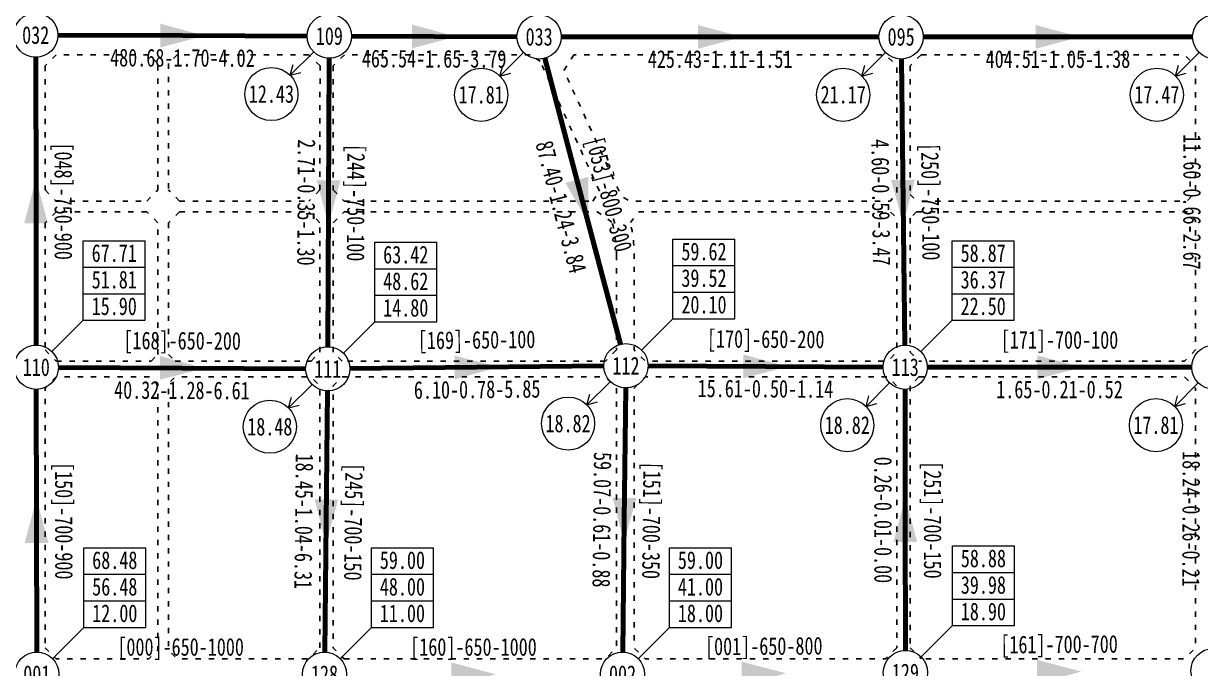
# Model space of a CAD drawing. Header units: millimetres. Extents: x 19715 to 35549, y 3563 to 14826.
# Drawn here: x 21746 to 24403, y 9721 to 11178 of the extents above; entities that cross this region are included whole.
import ezdxf
from ezdxf.enums import TextEntityAlignment as Align

# ---------------------------------------------------------------- set-up
doc = ezdxf.new("R2010")
doc.units = ezdxf.units.MM
doc.linetypes.add('ACAD_ISO03W100', pattern=[30, 12, -18])
doc.layers.get('0').update_dxf_attribs({"linetype": 'ACAD_ISO03W100'})
for name, color, linetype, lineweight in [('上管段标注', 93, 'Continuous', 13), ('下管段标注', 93, 'Continuous', 13), ('管段', 4, 'Continuous', 70), ('节点', 30, 'Continuous', 13), ('节点压力', 6, 'Continuous', 13), ('节点流量', 40, 'Continuous', 13)]:
    doc.layers.add(name, color=color, linetype=linetype, lineweight=lineweight)
doc.styles.add('管段仿宋', font='simfang.ttf', dxfattribs={"width": 0.75})
doc.styles.add('节点仿宋', font='simfang.ttf', dxfattribs={"width": 0.75})

msp = doc.modelspace()

# ---------------------------------------------------------------- linework, layer by layer
for p, q in [((21819.5, 11107.2), (21794.5, 11082.2)), ((22028.8, 11107.2), (21819.5, 11107.2)), ((22048.8, 11087.2), (22028.8, 11107.2)), ((22048.8, 10801.7), (22048.8, 11087.2)), ((22092.8, 11107.2), (22072.8, 11087.2)), ((22072.8, 11087.2), (22072.8, 10801.7)), ((22390.1, 11107.2), (22092.8, 11107.2)), ((22415.1, 11082.1), (22390.1, 11107.2)), ((23772.4, 11107.2), (23747.4, 11082.2)), ((21794.5, 11082.2), (21794.5, 10801.7)), ((22415, 10801.7), (22415.1, 11082.1)), ((23747.4, 11082.2), (23747.4, 10791.7)), ((21794.5, 10801.7), (21819.5, 10776.7)), ((22023.8, 10776.7), (22048.8, 10801.7)), ((22097.8, 10776.7), (22072.8, 10801.7)), ((22415, 10801.7), (22390, 10776.7)), ((23747.4, 10791.7), (23762.4, 10776.7)), ((21819.5, 10776.7), (22023.8, 10776.7)), ((22097.8, 10776.7), (22390, 10776.7)), ((21819.5, 10752.7), (21794.5, 10727.7)), ((22023.8, 10752.7), (21819.5, 10752.7)), ((22048.8, 10727.7), (22023.8, 10752.7)), ((22097.8, 10752.7), (22072.8, 10727.7)), ((22097.8, 10752.7), (22390, 10752.7)), ((22415, 10727.7), (22390, 10752.7)), ((23762.4, 10752.7), (23747.4, 10737.7)), ((23747.4, 10737.7), (23747.4, 10435.2)), ((21794.5, 10727.7), (21794.5, 10440.2)), ((22048.8, 10430.2), (22048.8, 10727.7)), ((22072.8, 10727.7), (22072.8, 10430.2)), ((22414.8, 10435.1), (22415, 10727.7)), ((21794.5, 10440.2), (21819.5, 10415.2)), ((22033.8, 10415.2), (22048.8, 10430.2)), ((22072.8, 10430.2), (22087.8, 10415.2)), ((22394.8, 10415.2), (22414.8, 10435.1)), ((23747.4, 10435.2), (23767.4, 10415.2)), ((21819.5, 10415.2), (22033.8, 10415.2)), ((22087.8, 10415.2), (22394.8, 10415.2)), ((23767.4, 10379.2), (23747.4, 10359.2)), ((23747.4, 10359.2), (23747.4, 9767.2)), ((23747.4, 9767.2), (23772.4, 9742.2))]:
    msp.add_line(p, q)
for points in [[(23046.2, 10799.4), (22912.2, 11092.5), (22889.5, 11107.2), (22470.1, 11107.2), (22445.1, 11082.2), (22445, 10801.7), (22470, 10776.7), (23031.5, 10776.7)], [(23031.5, 10776.7), (23046.2, 10799.4)], [(23074.4, 10728.9), (23041.7, 10752.7)]]:
    msp.add_lwpolyline(points)
at = {"flags": 128}
for points in [[(22988.4, 11107.2), (22965.7, 11071.8), (23095.2, 10788.3), (23113.4, 10776.7), (23702.4, 10776.7), (23717.4, 10791.7), (23717.4, 11082.2), (23692.4, 11107.2)], [(21794.5, 9767.2), (21819.5, 9742.2), (22028.8, 9742.2), (22048.8, 9762.2), (22048.8, 10364.2), (22033.8, 10379.2), (21819.5, 10379.2), (21794.5, 10354.2)], [(22414.5, 9767.2), (22414.8, 10359.1), (22394.8, 10379.2), (22087.8, 10379.2), (22072.8, 10364.2), (22072.8, 9762.2), (22092.8, 9742.2), (22389.5, 9742.2)], [(22469.5, 9742.2), (23059.4, 9742.2), (23084.4, 9767.2), (23084.4, 10354.2), (23059.4, 10379.2), (22464.8, 10379.2), (22444.8, 10359.2), (22444.5, 9767.2)], [(23717.4, 9767.2), (23692.4, 9742.2), (23149.4, 9742.2), (23124.4, 9767.2), (23124.4, 10354.2), (23149.4, 10379.2), (23697.4, 10379.2), (23717.4, 10359.2)]]:
    msp.add_lwpolyline(points, close=True, dxfattribs=at)
for points in [[(23772.4, 11107.2), (24367.4, 11107.2), (24392.4, 11082.2), (24392.4, 10796.7), (24372.4, 10776.7), (23762.4, 10776.7)], [(23762.4, 10752.7), (24372.4, 10752.7), (24392.4, 10732.7), (24392.4, 10440.2), (24367.4, 10415.2), (23767.4, 10415.2)], [(23767.4, 10379.2), (24367.4, 10379.2), (24392.4, 10354.2), (24392.4, 9767.2), (24367.4, 9742.2), (23772.4, 9742.2)]]:
    msp.add_lwpolyline(points, dxfattribs=at)
msp.add_lwpolyline([(23074.4, 10728.9, -0.067007), (23084.4, 10654.8), (23084.4, 10440.2), (23059.4, 10415.2), (22464.8, 10415.2), (22444.8, 10435.2), (22445, 10727.7), (22470, 10752.7), (23041.7, 10752.7)], format="xyb")
msp.add_lwpolyline([(23115.9, 10728.1), (23135.3, 10752.7), (23702.4, 10752.7), (23717.4, 10737.7), (23717.4, 10435.2), (23697.4, 10415.2), (23149.4, 10415.2), (23124.4, 10440.2), (23124.4, 10654.8, 0.057808), (23115.9, 10728.1)], format="xyb", dxfattribs=at)
at = {"layer": '管段'}
for points in [[(21823.1, 11151.4), (22104.6, 11150.4), (22386.2, 11149.4)], [(22486.2, 11149.1), (22673.1, 11148.4), (22859.9, 11147.8)], [(22959.9, 11147.6), (23318.6, 11147.6), (23677.3, 11147.6)], [(23777.3, 11147.6), (24081.4, 11147.6), (24385.5, 11147.6)], [(21773.2, 11101.6), (21773.8, 10776.4), (21774.3, 10451.2)], [(22436, 11099.3), (22434.4, 10773.5), (22432.9, 10447.6)], [(22922.7, 11099.3), (23008, 10776.2), (23093.3, 10453)], [(23727.9, 11097.6), (23731.9, 10774.4), (23735.9, 10451.2)], [(21824.4, 10400.9), (22103.5, 10399.4), (22382.7, 10397.9)], [(22482.7, 10398.2), (22769.3, 10401.2), (23056, 10404.2)], [(23156, 10404.4), (23421.3, 10402.9), (23686.5, 10401.4)], [(23786.5, 10401.2), (24085, 10401.2), (24383.5, 10401.2)], [(21774.5, 10351.2), (21775, 10054.3), (21775.6, 9757.4)], [(22432.1, 10347.6), (22428.9, 10052.5), (22425.7, 9757.3)], [(23105.5, 10354.7), (23102.1, 10056), (23098.7, 9757.3)], [(23736.6, 10351.2), (23736.8, 10056.2), (23737, 9761.3)]]:
    msp.add_lwpolyline(points, dxfattribs=at)
for points in [[(22154.6, 11150.3), (22054.6, 11123.8), (22054.7, 11177.4)], [(22723.1, 11148.3), (22623, 11121.8), (22623.2, 11175.4)], [(23368.6, 11147.6), (23268.6, 11120.8), (23268.6, 11174.4)], [(24131.4, 11147.6), (24031.4, 11120.8), (24031.4, 11174.4)], [(21773.7, 10826.4), (21800.6, 10726.4), (21747.1, 10726.3)], [(22434.2, 10723.5), (22407.9, 10823.6), (22461.5, 10823.3)], [(23020.7, 10727.8), (22969.3, 10817.7), (23021.1, 10831.3)], [(23732.5, 10724.4), (23704.5, 10824.1), (23758.1, 10824.7)], [(22153.5, 10399.1), (22053.4, 10372.9), (22053.7, 10426.5)], [(22819.3, 10401.7), (22719.6, 10373.9), (22719.1, 10427.4)], [(23471.3, 10402.6), (23371.1, 10376.4), (23371.4, 10430)], [(24135, 10401.2), (24035, 10374.4), (24035, 10428)], [(21774.9, 10104.3), (21801.9, 10004.3), (21748.3, 10004.2)], [(22428.4, 10002.5), (22402.7, 10102.8), (22456.2, 10102.2)], [(23101.5, 10006), (23075.9, 10106.3), (23129.5, 10105.7)], [(23736.7, 10106.2), (23763.6, 10006.2), (23710, 10006.2)], [(22811.7, 9707.4), (22711.7, 9680.6), (22711.7, 9734.1)], [(23467.6, 9709.6), (23367.8, 9682.2), (23367.4, 9735.8)], [(24134.4, 9713.7), (24034.5, 9686.3), (24034.2, 9739.9)]]:
    msp.add_solid(points, dxfattribs=at)
at = {"layer": '节点'}
for centre in [(21773.1, 11151.6), (22436.2, 11149.3), (22909.9, 11147.6), (23727.3, 11147.6), (24435.5, 11147.6), (21774.4, 10401.2), (22432.7, 10397.6), (23106, 10404.7), (23736.5, 10401.2), (24433.5, 10401.2), (21775.6, 9707.4), (22425.2, 9707.4), (23098.2, 9707.4), (23737, 9711.3), (24431.7, 9715.6)]:
    msp.add_circle(centre, 50, dxfattribs=at)
at = {"layer": '节点压力'}
for p, q in [((21880.5, 10687.2), (22020.5, 10687.2)), ((21880.5, 10507.2), (21880.5, 10687.2)), ((22020.5, 10507.2), (22020.5, 10687.2)), ((22538.7, 10683.7), (22678.7, 10683.7)), ((22538.7, 10503.7), (22538.7, 10683.7)), ((22678.7, 10503.7), (22678.7, 10683.7)), ((23212.1, 10690.8), (23352.1, 10690.8)), ((23212.1, 10510.8), (23212.1, 10690.8)), ((23352.1, 10510.8), (23352.1, 10690.8)), ((23842.6, 10687.2), (23982.6, 10687.2)), ((23842.6, 10507.2), (23842.6, 10687.2)), ((23982.6, 10507.2), (23982.6, 10687.2)), ((23212.1, 10630.8), (23352.1, 10630.8)), ((21880.5, 10627.2), (22020.5, 10627.2)), ((22538.7, 10623.7), (22678.7, 10623.7)), ((23842.6, 10627.2), (23982.6, 10627.2)), ((21880.5, 10567.2), (22020.5, 10567.2)), ((22538.7, 10563.7), (22678.7, 10563.7)), ((23212.1, 10570.8), (23352.1, 10570.8)), ((23842.6, 10567.2), (23982.6, 10567.2)), ((21809.8, 10436.5), (21880.5, 10507.2)), ((21880.5, 10507.2), (22020.5, 10507.2)), ((22468, 10433), (22538.7, 10503.7)), ((22538.7, 10503.7), (22678.7, 10503.7)), ((23141.4, 10440), (23212.1, 10510.8)), ((23212.1, 10510.8), (23352.1, 10510.8)), ((23771.9, 10436.5), (23842.6, 10507.2)), ((23842.6, 10507.2), (23982.6, 10507.2)), ((21881.7, 9993.4), (22021.7, 9993.4)), ((21881.7, 9813.4), (21881.7, 9993.4)), ((22021.7, 9813.4), (22021.7, 9993.4)), ((22531.2, 9993.4), (22671.2, 9993.4)), ((22531.2, 9813.4), (22531.2, 9993.4)), ((22671.2, 9813.4), (22671.2, 9993.4)), ((23204.2, 9993.4), (23344.2, 9993.4)), ((23204.2, 9813.4), (23204.2, 9993.4)), ((23344.2, 9813.4), (23344.2, 9993.4)), ((23843.1, 9997.4), (23983.1, 9997.4)), ((23843.1, 9817.4), (23843.1, 9997.4)), ((23983.1, 9817.4), (23983.1, 9997.4)), ((21881.7, 9933.4), (22021.7, 9933.4)), ((22531.2, 9933.4), (22671.2, 9933.4)), ((23204.2, 9933.4), (23344.2, 9933.4)), ((23843.1, 9937.4), (23983.1, 9937.4)), ((21881.7, 9873.4), (22021.7, 9873.4)), ((22531.2, 9873.4), (22671.2, 9873.4)), ((23204.2, 9873.4), (23344.2, 9873.4)), ((23843.1, 9877.4), (23983.1, 9877.4)), ((21811, 9742.7), (21881.7, 9813.4)), ((21881.7, 9813.4), (22021.7, 9813.4)), ((22460.5, 9742.7), (22531.2, 9813.4)), ((22531.2, 9813.4), (22671.2, 9813.4)), ((23133.5, 9742.7), (23204.2, 9813.4)), ((23204.2, 9813.4), (23344.2, 9813.4)), ((23772.4, 9746.7), (23843.1, 9817.4)), ((23843.1, 9817.4), (23983.1, 9817.4))]:
    msp.add_line(p, q, dxfattribs=at)
at = {"layer": '节点流量'}
for p, q in [((22347.8, 11060.9), (22400.8, 11113.9)), ((22821.5, 11059.2), (22874.6, 11112.3)), ((23638.9, 11059.2), (23692, 11112.3)), ((24347.2, 11059.2), (24400.2, 11112.3)), ((22347.8, 11060.9), (22354.3, 11085)), ((22821.5, 11059.2), (22828, 11083.4)), ((23638.9, 11059.2), (23645.4, 11083.4)), ((24347.2, 11059.2), (24353.6, 11083.4)), ((22347.8, 11060.9), (22372, 11067.4)), ((22821.5, 11059.2), (22845.7, 11065.7)), ((23638.9, 11059.2), (23663.1, 11065.7)), ((24347.2, 11059.2), (24371.3, 11065.7)), ((23017.6, 10316.3), (23070.7, 10369.3)), ((23648.1, 10312.8), (23701.2, 10365.8)), ((24345.2, 10312.8), (24398.2, 10365.8)), ((22344.3, 10309.3), (22397.3, 10362.3)), ((23017.6, 10316.3), (23024.1, 10340.4)), ((22344.3, 10309.3), (22350.7, 10333.4)), ((22344.3, 10309.3), (22368.4, 10315.7)), ((23017.6, 10316.3), (23041.8, 10322.8)), ((23648.1, 10312.8), (23654.6, 10336.9)), ((23648.1, 10312.8), (23672.3, 10319.2)), ((24345.2, 10312.8), (24351.6, 10336.9)), ((24345.2, 10312.8), (24369.3, 10319.3))]:
    msp.add_line(p, q, dxfattribs=at)
for centre in [(22305.4, 11018.5), (22779.1, 11016.8), (23596.5, 11016.8), (24304.7, 11016.8), (22301.8, 10266.8), (22975.2, 10273.9), (23605.7, 10270.3), (24302.7, 10270.4)]:
    msp.add_circle(centre, 60, dxfattribs=at)

# ---------------------------------------------------------------- texts
at = {"layer": '上管段标注', "style": '管段仿宋', "width": 0.75}
for s, rotation, p in [('[048]-750-900', 270.1009, (21803.8, 10776.4)), ('[244]-750-100', 269.7304, (22464.4, 10773.3)), ('[053]-800-300', 284.7857, (23037, 10783.8)), ('[250]-750-100', 270.7057, (23761.9, 10774.8)), ('[168]-650-200', 359.6948, (22103.7, 10429.4)), ('[169]-650-100', 0.5994, (22769, 10431.2)), ('[170]-650-200', 359.6792, (23421.4, 10432.9)), ('[171]-700-100', 0.0013, (24085, 10431.2)), ('[150]-700-900', 270.1009, (21805, 10054.3)), ('[151]-700-350', 269.3555, (23132.1, 10055.7)), ('[251]-700-150', 270.0423, (23766.8, 10056.2)), ('[245]-700-150', 269.3791, (22458.9, 10052.2)), ('[001]-650-800', 0.3538, (23417.4, 9739.3)), ('[161]-700-700', 0.3538, (24084.2, 9743.4))]:
    msp.add_text(s, height=40, rotation=rotation, dxfattribs=at).set_placement(p, align=Align.BOTTOM_CENTER)
for s, p in [('[000]-650-1000', (22100.4, 9737.4)), ('[160]-650-1000', (22761.7, 9737.4))]:
    msp.add_text(s, height=40, dxfattribs=at).set_placement(p, align=Align.BOTTOM_CENTER)
at = {"layer": '下管段标注', "style": '管段仿宋', "width": 0.75}
for s, rotation, p in [('480.68-1.70-4.02', 359.8004, (22104.5, 11120.4)), ('465.54-1.65-3.79', 359.8004, (22673, 11118.4)), ('11.60-0.66-2.67', 269.8467, (24404.5, 10774.5)), ('2.71-0.35-1.30', 269.7304, (22404.4, 10773.6)), ('87.40-1.24-3.84', 284.7857, (22979, 10768.5)), ('4.60-0.59-3.47', 270.7057, (23701.9, 10774)), ('40.32-1.28-6.61', 359.6948, (22103.4, 10369.4)), ('6.10-0.78-5.85', 0.5994, (22769.7, 10371.2)), ('15.61-0.50-1.14', 359.6792, (23421.1, 10372.9)), ('1.65-0.21-0.52', 0.0013, (24085, 10371.2)), ('59.07-0.61-0.88', 269.3555, (23072.1, 10056.4)), ('18.24-0.26-0.21', 269.8467, (24402.6, 10058.5)), ('18.45-1.04-6.31', 269.3791, (22398.9, 10052.8)), ('0.26-0.01-0.00', 270.0423, (23706.8, 10056.2))]:
    msp.add_text(s, height=40, rotation=rotation, dxfattribs=at).set_placement(p, align=Align.TOP_CENTER)
for s, p in [('425.43-1.11-1.51', (23318.6, 11117.6)), ('404.51-1.05-1.38', (24081.4, 11117.6))]:
    msp.add_text(s, height=40, dxfattribs=at).set_placement(p, align=Align.TOP_CENTER)
at = {"layer": '节点', "style": '节点仿宋', "width": 0.75}
for s, p in [('032', (21773.1, 11151.6)), ('109', (22436.2, 11149.3)), ('033', (22909.9, 11147.6)), ('095', (23727.3, 11147.6)), ('110', (21774.4, 10401.2)), ('112', (23106, 10404.7)), ('113', (23736.5, 10401.2)), ('111', (22432.7, 10397.6)), ('001', (21775.6, 9707.4)), ('128', (22425.2, 9707.4)), ('002', (23098.2, 9707.4)), ('129', (23737, 9711.3))]:
    msp.add_text(s, height=40, dxfattribs=at).set_placement(p, align=Align.MIDDLE)
at = {"layer": '节点压力', "style": '节点仿宋', "width": 0.75}
for s, p in [('67.71', (21950.5, 10627.2)), ('63.42', (22608.7, 10623.7)), ('59.62', (23282.1, 10630.8)), ('58.87', (23912.6, 10627.2)), ('51.81', (21950.5, 10567.2)), ('48.62', (22608.7, 10563.7)), ('39.52', (23282.1, 10570.8)), ('36.37', (23912.6, 10567.2)), ('15.90', (21950.5, 10507.2)), ('14.80', (22608.7, 10503.7)), ('20.10', (23282.1, 10510.8)), ('22.50', (23912.6, 10507.2)), ('68.48', (21951.7, 9933.4)), ('59.00', (22601.2, 9933.4)), ('59.00', (23274.2, 9933.4)), ('58.88', (23913.1, 9937.4)), ('56.48', (21951.7, 9873.4)), ('48.00', (22601.2, 9873.4)), ('41.00', (23274.2, 9873.4)), ('39.98', (23913.1, 9877.4)), ('12.00', (21951.7, 9813.4)), ('11.00', (22601.2, 9813.4)), ('18.00', (23274.2, 9813.4)), ('18.90', (23913.1, 9817.4))]:
    msp.add_text(s, height=40, dxfattribs=at).set_placement(p, align=Align.BOTTOM_CENTER)
at = {"layer": '节点流量', "style": '节点仿宋', "width": 0.75}
for s, p in [('12.43', (22305.4, 11018.5)), ('17.81', (22779.1, 11016.8)), ('21.17', (23596.5, 11016.8)), ('17.47', (24304.7, 11016.8)), ('18.48', (22301.8, 10266.8)), ('18.82', (22975.2, 10273.9)), ('18.82', (23605.7, 10270.3)), ('17.81', (24302.7, 10270.4))]:
    msp.add_text(s, height=40, dxfattribs=at).set_placement(p, align=Align.MIDDLE)

doc.saveas('drawing.dxf')
